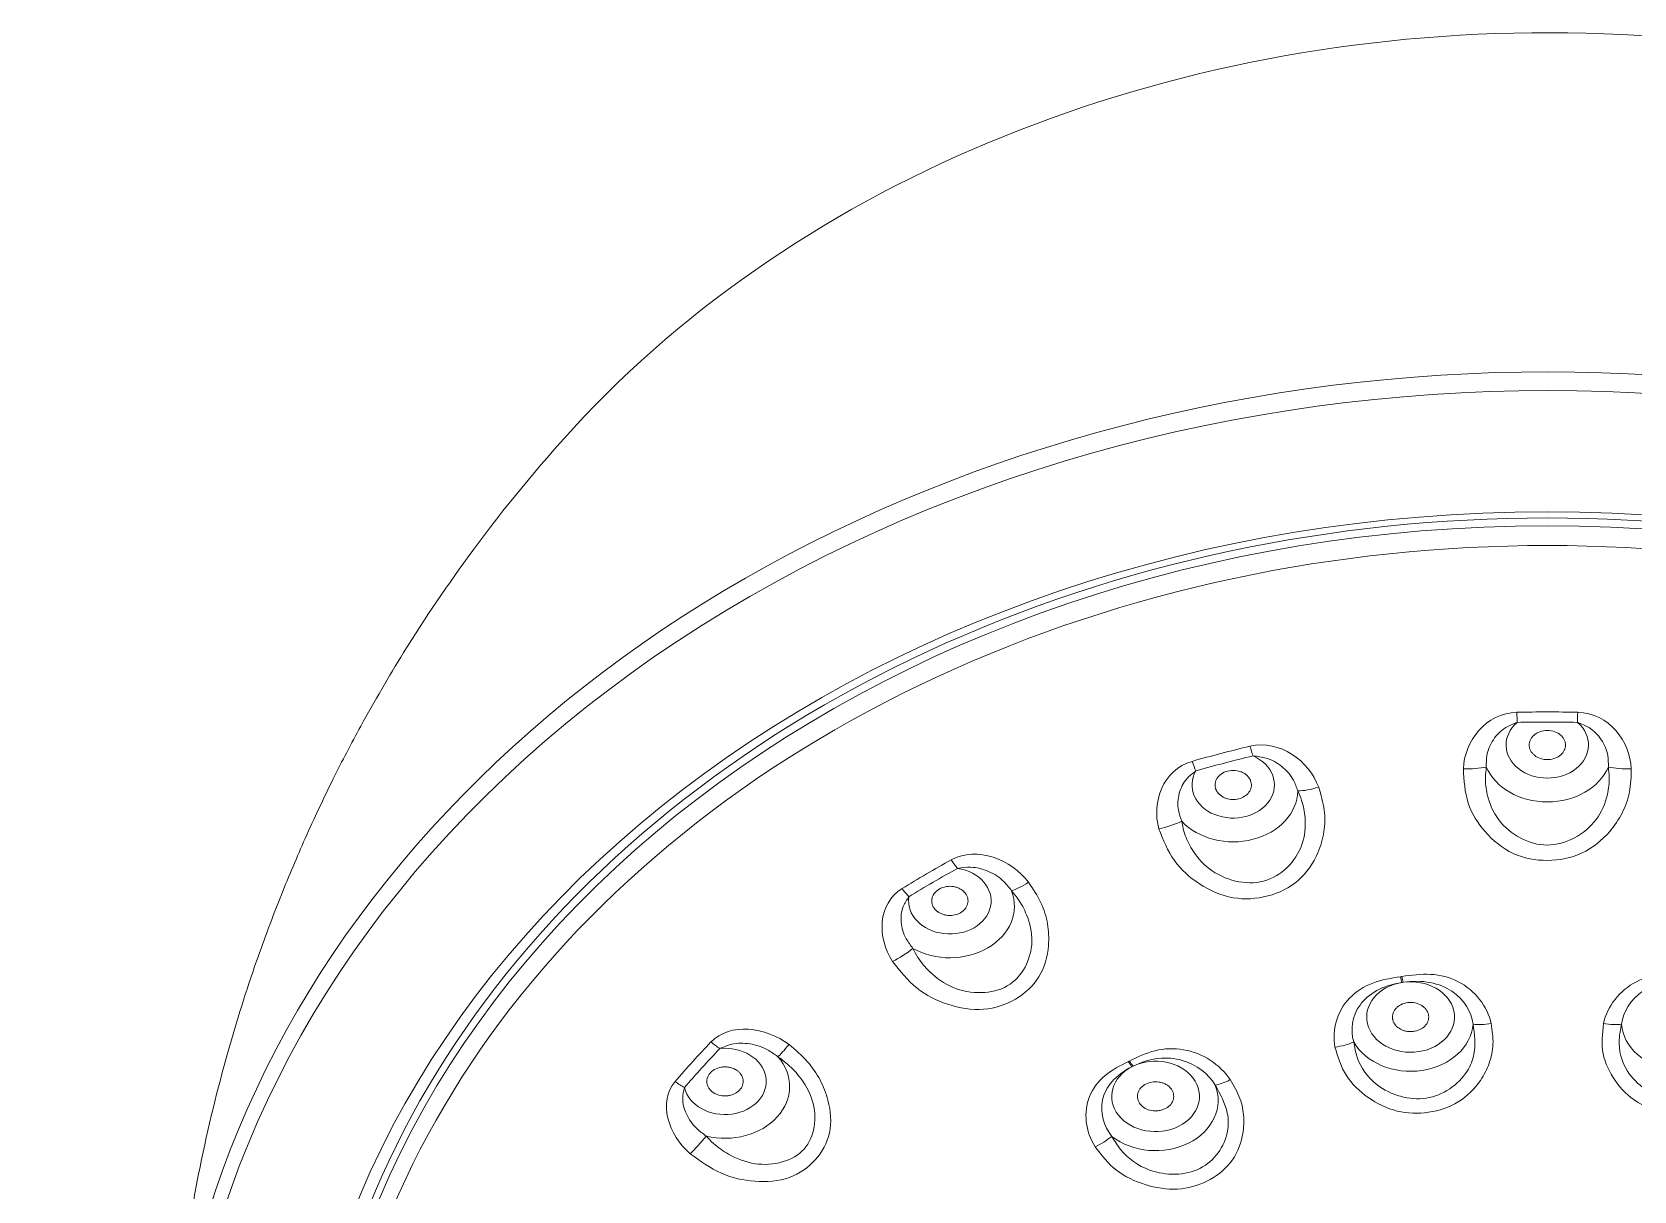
# Model space of a CAD drawing. Extents: x 4791 to 7950, y -233 to 2082.
# Drawn here: x 5922.34 to 5966.47, y 1199.63 to 1231.55 of the extents above; entities that cross this region are included whole.
import ezdxf

# ---------------------------------------------------------------- set-up
doc = ezdxf.new("R2010")
doc.units = 0
doc.header["$LTSCALE"] = 1.7
doc.header["$MEASUREMENT"] = 0
doc.layers.add('1', color=7, linetype='CONTINUOUS', true_color=0xffffff)

msp = doc.modelspace()

# ---------------------------------------------------------------- linework, layer by layer
at = {"layer": '1', "color": 7, "linetype": 'Continuous', "lineweight": 18}
for centre, major_axis, ratio, start_param, end_param in [((5964.082, 1204.797), (33.305, 0), 0.802817, 0.629961, 2.507366), ((5964.082, 1191.685), (-37.999, 0), 0.802817, 2.426765, 7.349349), ((5964.082, 1190.784), (34.11, 0), 0.802817, 0, 3.141593), ((5964.082, 1190.7), (-33.944, 0), 0.802817, 3.141593, 6.283185), ((5963.253, 1213.133), (0.023, -1), 0.017167, 5.037093, 5.350981), ((5964.911, 1213.133), (0.023, 1), 0.017167, 4.073797, 4.387685), ((5955.978, 1212.208), (-0.229, 0.973), 0.16784, 1.876062, 2.18995), ((5954.402, 1211.797), (0.276, -0.961), 0.200494, 5.008835, 5.322723), ((5947.838, 1209.112), (-0.481, 0.877), 0.336418, 1.80694, 2.120828), ((5946.497, 1208.33), (0.527, -0.85), 0.364196, 4.930058, 5.243946), ((5960.075, 1205.849), (-0.119, 0.791), 0.110058, 1.966896, 2.201311), ((5960.112, 1205.854), (0.118, -0.791), 0.109054, 5.108641, 5.343056), ((5941.289, 1204.149), (-0.721, 0.693), 0.472065, 1.68279, 1.996679), ((5952.638, 1203.53), (-0.357, 0.716), 0.314306, 1.899349, 2.133764), ((5952.67, 1203.546), (0.356, -0.717), 0.313438, 5.041421, 5.275836), ((5940.314, 1203.072), (0.761, -0.648), 0.492247, 4.795318, 5.109207)]:
    msp.add_ellipse(centre, major_axis=major_axis, ratio=ratio, start_param=start_param, end_param=end_param, dxfattribs=at)
at = {"layer": '1', "color": 7, "linetype": 'Continuous', "lineweight": 13}
for centre, major_axis, ratio, start_param, end_param in [((5964.082, 1191.41), (37.699, 0), 0.802817, 5.785835, 9.921285), ((5964.082, 1190.416), (33.622, 0), 0.802817, 0, 3.141593), ((5964.082, 1189.464), (-29.098, 0), 0.802817, 4.683592, 4.741186), ((5964.082, 1211.914), (1.136, 0), 0.802817, 2.388638, 7.03614), ((5964.082, 1189.435), (28.789, 0), 0.802817, 1.541999, 1.599594), ((5964.082, 1189.464), (-29.098, 0), 0.802817, 4.997751, 5.055346), ((5955.43, 1210.813), (1.136, 0), 0.802817, 2.702797, 7.350299), ((5964.082, 1189.435), (28.789, 0), 0.802817, 1.856158, 1.913753), ((5961.794, 1211.596), (-0.999, 0.039), 0.336565, 1.559227, 2.237256), ((5964.082, 1211.774), (-1.779, 0), 0.802817, 0.332697, 2.808896), ((5966.371, 1211.596), (-0.999, -0.039), 0.336565, 0.904337, 1.582365), ((5955.43, 1210.674), (-1.779, 0), 0.802817, 0.646856, 3.123055), ((5957.851, 1211.095), (-0.938, -0.346), 0.301971, 0.71096, 1.388989), ((5953.498, 1209.959), (-0.961, -0.275), 0.315359, 1.363012, 2.041041), ((5964.082, 1189.464), (-29.098, 0), 0.802817, 5.31191, 5.369505), ((5947.624, 1207.62), (1.136, 0), 0.802817, 3.016957, 7.664458), ((5964.082, 1189.435), (28.789, 0), 0.802817, 2.170317, 2.227912), ((5947.624, 1207.481), (-1.779, 0), 0.802817, 0.961015, 3.437215), ((5949.941, 1208.504), (-0.796, -0.606), 0.214964, 0.541462, 1.219491), ((5946.238, 1206.344), (-0.836, -0.549), 0.240428, 1.186231, 1.86426), ((5960.316, 1204.421), (1.209, 0), 0.802817, 1.770981, 8.023396), ((5964.082, 1188.256), (21.895, 0), 0.802817, 1.754739, 1.756453), ((5964.082, 1188.243), (21.709, 0), 0.802817, 1.754739, 1.756453), ((5960.316, 1204.309), (-1.723, 0), 0.802817, 0.428993, 3.082198), ((5962.549, 1204.568), (-0.781, -0.172), 0.399325, 0.76927, 1.466134), ((5965.616, 1204.568), (-0.781, 0.172), 0.399325, 1.675459, 2.372322), ((5967.849, 1204.309), (-1.723, 0), 0.802817, 0.059394, 2.712599), ((5964.082, 1189.464), (-29.098, 0), 0.802817, 5.626069, 5.683664), ((5941.43, 1202.647), (1.136, 0), 0.802817, 3.331116, 7.978618), ((5964.082, 1189.435), (28.789, 0), 0.802817, 2.484477, 2.542072), ((5943.415, 1204.078), (-0.603, -0.798), 0.084061, 0.408157, 1.086186), ((5958.281, 1203.927), (-0.787, -0.141), 0.403366, 1.435709, 2.132572), ((5941.43, 1202.508), (-1.779, 0), 0.802817, 1.275174, 3.751374), ((5953.291, 1202.236), (1.209, 0), 0.802817, 2.140581, 8.392995), ((5964.082, 1188.256), (21.895, 0), 0.802817, 2.124338, 2.126052), ((5964.082, 1188.243), (21.709, 0), 0.802817, 2.124338, 2.126052), ((5953.291, 1202.124), (-1.723, 0), 0.802817, 0.798592, 3.451798), ((5955.421, 1203.038), (-0.663, -0.447), 0.318237, 0.553088, 1.249951), ((5940.724, 1201.105), (-0.653, -0.758), 0.119109, 1.043555, 1.721584), ((5951.73, 1201.203), (-0.679, -0.422), 0.329815, 1.215397, 1.91226)]:
    msp.add_ellipse(centre, major_axis=major_axis, ratio=ratio, start_param=start_param, end_param=end_param, dxfattribs=at)
at = {"layer": '1', "color": 7, "linetype": 'Continuous', "lineweight": 18}
msp.add_ellipse((5964.082, 1190.624), major_axis=(-34.52, 0), ratio=0.802817, dxfattribs=at)
for points, knots in [([(5937.265, 1220.652), (5936.279, 1219.576), (5934.638, 1217.583), (5932.737, 1214.777), (5931.496, 1212.647), (5930.602, 1210.933), (5929.872, 1209.384), (5929.165, 1207.71), (5928.437, 1205.764), (5927.652, 1203.275), (5926.878, 1200.091), (5926.266, 1196.201), (5926.096, 1193.377), (5926.084, 1191.852)], [0, 0, 0, 0, 0.139485, 0.246889, 0.321011, 0.372605, 0.430069, 0.483497, 0.54515, 0.627373, 0.731095, 0.855672, 1, 1, 1, 1]), ([(5963.253, 1212.537), (5963.144, 1212.495), (5962.88, 1212.392), (5962.568, 1212.071), (5962.401, 1211.676), (5962.401, 1211.412), (5962.401, 1211.308)], [0, 0, 0, 0, 0.208279, 0.500324, 0.801781, 1, 1, 1, 1]), ([(5964.582, 1211.914), (5964.582, 1211.92), (5964.582, 1211.934), (5964.579, 1211.962), (5964.57, 1212.011), (5964.543, 1212.077), (5964.491, 1212.15), (5964.398, 1212.234), (5964.244, 1212.306), (5964.03, 1212.325), (5963.857, 1212.28), (5963.742, 1212.212), (5963.672, 1212.148), (5963.621, 1212.075), (5963.595, 1212.009), (5963.586, 1211.962), (5963.583, 1211.936), (5963.582, 1211.919), (5963.583, 1211.906), (5963.583, 1211.893), (5963.585, 1211.87), (5963.598, 1211.799), (5963.64, 1211.716), (5963.716, 1211.637), (5963.807, 1211.572), (5963.944, 1211.519), (5964.127, 1211.505), (5964.308, 1211.545), (5964.459, 1211.635), (5964.543, 1211.743), (5964.576, 1211.836), (5964.582, 1211.886), (5964.582, 1211.91), (5964.582, 1211.914)], [0, 0, 0, 0, 0.007812, 0.015625, 0.03125, 0.0625, 0.09375, 0.125, 0.1875, 0.25, 0.3125, 0.34375, 0.375, 0.40625, 0.4375, 0.453125, 0.460938, 0.46875, 0.472656, 0.476562, 0.484375, 0.5, 0.5625, 0.59375, 0.625, 0.6875, 0.75, 0.8125, 0.875, 0.9375, 0.96875, 0.996094, 1, 1, 1, 1]), ([(5965.764, 1211.308), (5965.764, 1211.413), (5965.764, 1211.677), (5965.596, 1212.071), (5965.285, 1212.392), (5965.022, 1212.494), (5964.911, 1212.537)], [0, 0, 0, 0, 0.200427, 0.49953, 0.790892, 1, 1, 1, 1]), ([(5957.208, 1210.647), (5957.173, 1210.749), (5957.086, 1211.001), (5956.794, 1211.337), (5956.388, 1211.567), (5956.099, 1211.599), (5955.978, 1211.612)], [0, 0, 0, 0, 0.200427, 0.49953, 0.790892, 1, 1, 1, 1]), ([(5954.402, 1211.201), (5954.313, 1211.133), (5954.1, 1210.97), (5953.914, 1210.586), (5953.888, 1210.166), (5953.976, 1209.913), (5954.01, 1209.813)], [0, 0, 0, 0, 0.208279, 0.500324, 0.801781, 1, 1, 1, 1]), ([(5955.905, 1210.938), (5955.903, 1210.944), (5955.897, 1210.957), (5955.884, 1210.983), (5955.856, 1211.027), (5955.805, 1211.083), (5955.727, 1211.14), (5955.607, 1211.196), (5955.433, 1211.227), (5955.221, 1211.192), (5955.074, 1211.106), (5954.992, 1211.012), (5954.949, 1210.934), (5954.929, 1210.852), (5954.929, 1210.783), (5954.939, 1210.736), (5954.946, 1210.71), (5954.952, 1210.695), (5954.957, 1210.682), (5954.963, 1210.67), (5954.974, 1210.648), (5955.013, 1210.584), (5955.085, 1210.515), (5955.187, 1210.46), (5955.299, 1210.421), (5955.45, 1210.404), (5955.63, 1210.435), (5955.786, 1210.518), (5955.895, 1210.642), (5955.933, 1210.765), (5955.929, 1210.862), (5955.916, 1210.911), (5955.907, 1210.934), (5955.905, 1210.938)], [0, 0, 0, 0, 0.007812, 0.015625, 0.03125, 0.0625, 0.09375, 0.125, 0.1875, 0.25, 0.3125, 0.34375, 0.375, 0.40625, 0.4375, 0.453125, 0.460938, 0.46875, 0.472656, 0.476562, 0.484375, 0.5, 0.5625, 0.59375, 0.625, 0.6875, 0.75, 0.8125, 0.875, 0.9375, 0.96875, 0.996094, 1, 1, 1, 1]), ([(5949.326, 1207.897), (5949.259, 1207.985), (5949.093, 1208.206), (5948.705, 1208.455), (5948.243, 1208.574), (5947.958, 1208.533), (5947.838, 1208.516)], [0, 0, 0, 0, 0.200427, 0.49953, 0.790892, 1, 1, 1, 1]), ([(5948.029, 1207.857), (5948.024, 1207.862), (5948.013, 1207.873), (5947.991, 1207.894), (5947.948, 1207.929), (5947.877, 1207.97), (5947.782, 1208.004), (5947.645, 1208.028), (5947.468, 1208.014), (5947.281, 1207.928), (5947.174, 1207.81), (5947.131, 1207.701), (5947.121, 1207.616), (5947.133, 1207.533), (5947.16, 1207.467), (5947.187, 1207.425), (5947.204, 1207.403), (5947.216, 1207.389), (5947.226, 1207.378), (5947.236, 1207.368), (5947.254, 1207.35), (5947.316, 1207.299), (5947.411, 1207.251), (5947.53, 1207.224), (5947.651, 1207.214), (5947.802, 1207.236), (5947.96, 1207.311), (5948.077, 1207.428), (5948.133, 1207.573), (5948.122, 1207.7), (5948.08, 1207.791), (5948.049, 1207.834), (5948.031, 1207.854), (5948.029, 1207.857)], [0, 0, 0, 0, 0.007812, 0.015625, 0.03125, 0.0625, 0.09375, 0.125, 0.1875, 0.25, 0.3125, 0.34375, 0.375, 0.40625, 0.4375, 0.453125, 0.460938, 0.46875, 0.472656, 0.476562, 0.484375, 0.5, 0.5625, 0.59375, 0.625, 0.6875, 0.75, 0.8125, 0.875, 0.9375, 0.96875, 0.996094, 1, 1, 1, 1]), ([(5946.497, 1207.734), (5946.438, 1207.647), (5946.297, 1207.439), (5946.255, 1207.026), (5946.373, 1206.618), (5946.54, 1206.398), (5946.606, 1206.31)], [0, 0, 0, 0, 0.208279, 0.500324, 0.801781, 1, 1, 1, 1]), ([(5960.807, 1204.496), (5960.804, 1204.509), (5960.796, 1204.535), (5960.773, 1204.586), (5960.733, 1204.647), (5960.667, 1204.71), (5960.56, 1204.778), (5960.398, 1204.828), (5960.188, 1204.821), (5960.029, 1204.758), (5959.93, 1204.68), (5959.872, 1204.611), (5959.833, 1204.535), (5959.814, 1204.455), (5959.815, 1204.394), (5959.822, 1204.355), (5959.828, 1204.329), (5959.852, 1204.259), (5959.923, 1204.157), (5960.046, 1204.076), (5960.161, 1204.037), (5960.252, 1204.02), (5960.345, 1204.018), (5960.468, 1204.033), (5960.613, 1204.086), (5960.746, 1204.198), (5960.806, 1204.318), (5960.817, 1204.406), (5960.814, 1204.458), (5960.81, 1204.484), (5960.807, 1204.496)], [0, 0, 0, 0, 0.015625, 0.03125, 0.0625, 0.09375, 0.125, 0.1875, 0.25, 0.3125, 0.34375, 0.375, 0.40625, 0.4375, 0.46875, 0.476562, 0.484375, 0.5, 0.5625, 0.625, 0.65625, 0.6875, 0.71875, 0.75, 0.8125, 0.875, 0.9375, 0.96875, 0.984375, 1, 1, 1, 1]), ([(5942.888, 1203.326), (5942.796, 1203.394), (5942.567, 1203.564), (5942.121, 1203.707), (5941.649, 1203.708), (5941.395, 1203.598), (5941.289, 1203.552)], [0, 0, 0, 0, 0.200427, 0.49953, 0.790892, 1, 1, 1, 1]), ([(5941.724, 1202.972), (5941.717, 1202.976), (5941.702, 1202.984), (5941.673, 1202.999), (5941.618, 1203.021), (5941.536, 1203.043), (5941.432, 1203.052), (5941.293, 1203.04), (5941.13, 1202.983), (5940.984, 1202.855), (5940.928, 1202.716), (5940.93, 1202.602), (5940.952, 1202.519), (5940.996, 1202.442), (5941.047, 1202.387), (5941.089, 1202.353), (5941.114, 1202.336), (5941.13, 1202.326), (5941.144, 1202.318), (5941.157, 1202.311), (5941.182, 1202.299), (5941.261, 1202.265), (5941.369, 1202.244), (5941.493, 1202.247), (5941.612, 1202.268), (5941.746, 1202.326), (5941.868, 1202.436), (5941.934, 1202.577), (5941.932, 1202.728), (5941.872, 1202.846), (5941.798, 1202.922), (5941.752, 1202.956), (5941.727, 1202.97), (5941.724, 1202.972)], [0, 0, 0, 0, 0.007812, 0.015625, 0.03125, 0.0625, 0.09375, 0.125, 0.1875, 0.25, 0.3125, 0.34375, 0.375, 0.40625, 0.4375, 0.453125, 0.460938, 0.46875, 0.472656, 0.476562, 0.484375, 0.5, 0.5625, 0.59375, 0.625, 0.6875, 0.75, 0.8125, 0.875, 0.9375, 0.96875, 0.996094, 1, 1, 1, 1]), ([(5953.714, 1202.449), (5953.706, 1202.46), (5953.687, 1202.482), (5953.643, 1202.523), (5953.578, 1202.568), (5953.488, 1202.607), (5953.358, 1202.64), (5953.184, 1202.64), (5952.991, 1202.572), (5952.872, 1202.467), (5952.814, 1202.366), (5952.791, 1202.285), (5952.789, 1202.202), (5952.808, 1202.122), (5952.836, 1202.066), (5952.86, 1202.031), (5952.878, 1202.009), (5952.931, 1201.951), (5953.043, 1201.876), (5953.195, 1201.836), (5953.319, 1201.833), (5953.411, 1201.844), (5953.499, 1201.869), (5953.608, 1201.918), (5953.719, 1202.01), (5953.792, 1202.153), (5953.794, 1202.282), (5953.765, 1202.368), (5953.739, 1202.415), (5953.723, 1202.438), (5953.714, 1202.449)], [0, 0, 0, 0, 0.015625, 0.03125, 0.0625, 0.09375, 0.125, 0.1875, 0.25, 0.3125, 0.34375, 0.375, 0.40625, 0.4375, 0.46875, 0.476562, 0.484375, 0.5, 0.5625, 0.625, 0.65625, 0.6875, 0.71875, 0.75, 0.8125, 0.875, 0.9375, 0.96875, 0.984375, 1, 1, 1, 1]), ([(5940.314, 1202.476), (5940.291, 1202.379), (5940.235, 1202.146), (5940.341, 1201.74), (5940.592, 1201.379), (5940.821, 1201.209), (5940.912, 1201.142)], [0, 0, 0, 0, 0.208279, 0.500324, 0.801781, 1, 1, 1, 1])]:
    msp.add_open_spline(points, degree=3, knots=knots, dxfattribs=at)
at = {"layer": '1', "color": 7, "linetype": 'Continuous', "lineweight": 13}
for points in [[(5963.245, 1212.814), (5962.385, 1212.794), (5961.798, 1212.013), (5961.769, 1211.26)], [(5966.396, 1211.26), (5966.367, 1212.011), (5965.784, 1212.794), (5964.92, 1212.814)], [(5957.784, 1210.753), (5957.521, 1211.467), (5956.72, 1212.074), (5955.891, 1211.879)], [(5954.298, 1211.463), (5953.488, 1211.231), (5953.175, 1210.336), (5953.384, 1209.605)], [(5949.789, 1208.135), (5949.318, 1208.755), (5948.377, 1209.141), (5947.664, 1208.75)], [(5946.309, 1207.959), (5945.628, 1207.538), (5945.62, 1206.601), (5946.046, 1205.952)], [(5943.193, 1203.662), (5942.559, 1204.141), (5941.572, 1204.282), (5941.044, 1203.733)], [(5940.059, 1202.645), (5939.574, 1202.075), (5939.872, 1201.175), (5940.474, 1200.656)]]:
    msp.add_open_spline(points, degree=3, dxfattribs=at)
for points, knots in [([(5966.396, 1211.26), (5966.39, 1211.043), (5966.38, 1210.623), (5966.166, 1210.029), (5965.754, 1209.423), (5965.078, 1208.865), (5964.088, 1208.672), (5963.093, 1208.861), (5962.337, 1209.484), (5961.823, 1210.312), (5961.787, 1210.938), (5961.769, 1211.26)], [0, 0, 0, 0, 0.087456, 0.169153, 0.25014, 0.377375, 0.499739, 0.622279, 0.749894, 0.871256, 1, 1, 1, 1]), ([(5962.401, 1211.308), (5962.391, 1211.215), (5962.362, 1210.961), (5962.424, 1210.453), (5962.777, 1209.605), (5963.574, 1209.157), (5964.593, 1209.157), (5965.389, 1209.607), (5965.742, 1210.455), (5965.803, 1210.963), (5965.774, 1211.216), (5965.764, 1211.308)], [0, 0, 0, 0, 0.046355, 0.127416, 0.254336, 0.50001, 0.500136, 0.746142, 0.872777, 0.954138, 1, 1, 1, 1]), ([(5957.784, 1210.753), (5957.847, 1210.544), (5957.969, 1210.138), (5957.952, 1209.514), (5957.752, 1208.831), (5957.284, 1208.127), (5956.403, 1207.696), (5955.398, 1207.631), (5954.483, 1208.041), (5953.733, 1208.709), (5953.503, 1209.301), (5953.384, 1209.605)], [0, 0, 0, 0, 0.087456, 0.169153, 0.25014, 0.377375, 0.499739, 0.622279, 0.749894, 0.871256, 1, 1, 1, 1]), ([(5954.01, 1209.813), (5954.028, 1209.722), (5954.076, 1209.47), (5954.288, 1208.997), (5954.882, 1208.269), (5955.778, 1208.036), (5956.747, 1208.289), (5957.366, 1208.919), (5957.443, 1209.822), (5957.348, 1210.325), (5957.245, 1210.562), (5957.208, 1210.647)], [0, 0, 0, 0, 0.046355, 0.127416, 0.254336, 0.50001, 0.500136, 0.746142, 0.872777, 0.954138, 1, 1, 1, 1]), ([(5949.789, 1208.135), (5949.915, 1207.949), (5950.157, 1207.59), (5950.339, 1206.987), (5950.369, 1206.282), (5950.156, 1205.492), (5949.471, 1204.862), (5948.553, 1204.552), (5947.568, 1204.721), (5946.656, 1205.178), (5946.254, 1205.689), (5946.046, 1205.952)], [0, 0, 0, 0, 0.087456, 0.169153, 0.25014, 0.377375, 0.499739, 0.622279, 0.749894, 0.871256, 1, 1, 1, 1]), ([(5946.606, 1206.31), (5946.65, 1206.227), (5946.77, 1205.997), (5947.112, 1205.593), (5947.887, 1205.04), (5948.795, 1205.036), (5949.619, 1205.517), (5950, 1206.274), (5949.795, 1207.161), (5949.553, 1207.621), (5949.386, 1207.824), (5949.326, 1207.897)], [0, 0, 0, 0, 0.046355, 0.127416, 0.254336, 0.50001, 0.500136, 0.746142, 0.872777, 0.954138, 1, 1, 1, 1]), ([(5962.536, 1204.24), (5962.431, 1204.716), (5962.097, 1205.154), (5961.396, 1205.512), (5961.133, 1205.581), (5960.6, 1205.613), (5960.339, 1205.576), (5960.078, 1205.537)], [0, 0, 0, 0, 0.5, 0.5, 0.75, 0.75, 1, 1, 1, 1]), ([(5968.087, 1205.537), (5967.829, 1205.575), (5967.562, 1205.613), (5967.03, 1205.58), (5966.767, 1205.511), (5966.07, 1205.155), (5965.734, 1204.715), (5965.629, 1204.24)], [0, 0, 0, 0, 0.25, 0.25, 0.5, 0.5, 1, 1, 1, 1]), ([(5960.041, 1205.531), (5959.783, 1205.492), (5959.517, 1205.45), (5959.029, 1205.264), (5958.808, 1205.122), (5958.291, 1204.584), (5958.146, 1204.072), (5958.231, 1203.594)], [0, 0, 0, 0, 0.25, 0.25, 0.5, 0.5, 1, 1, 1, 1]), ([(5958.749, 1203.734), (5958.651, 1204.068), (5958.701, 1204.445), (5959.034, 1204.905), (5959.188, 1205.042), (5959.577, 1205.256), (5959.816, 1205.331), (5960.075, 1205.372)], [0, 0, 0, 0, 0.5, 0.5, 0.75, 0.75, 1, 1, 1, 1]), ([(5960.112, 1205.377), (5960.375, 1205.415), (5960.626, 1205.414), (5961.083, 1205.327), (5961.285, 1205.244), (5961.792, 1204.907), (5961.992, 1204.57), (5962.036, 1204.227)], [0, 0, 0, 0, 0.25, 0.25, 0.5, 0.5, 1, 1, 1, 1]), ([(5966.129, 1204.227), (5966.173, 1204.569), (5966.375, 1204.908), (5966.878, 1205.243), (5967.08, 1205.327), (5967.537, 1205.413), (5967.793, 1205.414), (5968.053, 1205.377)], [0, 0, 0, 0, 0.5, 0.5, 0.75, 0.75, 1, 1, 1, 1]), ([(5962.536, 1204.24), (5962.564, 1204.05), (5962.618, 1203.685), (5962.505, 1203.144), (5962.212, 1202.58), (5961.674, 1202.031), (5960.827, 1201.749), (5959.919, 1201.771), (5959.124, 1202.173), (5958.473, 1202.784), (5958.313, 1203.321), (5958.231, 1203.594)], [0, 0, 0, 0, 0.087607, 0.169371, 0.250856, 0.377447, 0.501128, 0.621802, 0.747777, 0.872041, 1, 1, 1, 1]), ([(5958.749, 1203.734), (5958.774, 1203.593), (5958.852, 1203.15), (5959.404, 1202.371), (5960.283, 1202.118), (5961.203, 1202.257), (5961.804, 1202.668), (5962.136, 1203.498), (5962.074, 1203.948), (5962.036, 1204.227)], [0, 0, 0, 0, 0.080562, 0.253207, 0.499831, 0.500495, 0.747529, 0.843295, 1, 1, 1, 1]), ([(5969.934, 1203.594), (5969.887, 1203.407), (5969.796, 1203.047), (5969.479, 1202.571), (5968.984, 1202.125), (5968.264, 1201.765), (5967.357, 1201.746), (5966.51, 1202.031), (5965.919, 1202.642), (5965.543, 1203.407), (5965.6, 1203.959), (5965.629, 1204.24)], [0, 0, 0, 0, 0.087607, 0.169371, 0.250856, 0.377447, 0.501128, 0.621802, 0.747777, 0.872041, 1, 1, 1, 1]), ([(5966.129, 1204.227), (5966.1, 1204.087), (5966.008, 1203.646), (5966.234, 1202.751), (5966.966, 1202.255), (5967.886, 1202.118), (5968.61, 1202.33), (5969.237, 1203.017), (5969.347, 1203.459), (5969.416, 1203.734)], [0, 0, 0, 0, 0.080562, 0.253207, 0.499831, 0.500495, 0.747529, 0.843295, 1, 1, 1, 1]), ([(5943.193, 1203.662), (5943.369, 1203.514), (5943.708, 1203.229), (5944.071, 1202.695), (5944.328, 1202.027), (5944.391, 1201.217), (5943.968, 1200.446), (5943.228, 1199.926), (5942.269, 1199.847), (5941.285, 1200.063), (5940.75, 1200.455), (5940.474, 1200.656)], [0, 0, 0, 0, 0.087456, 0.169153, 0.25014, 0.377375, 0.499739, 0.622279, 0.749894, 0.871256, 1, 1, 1, 1]), ([(5955.347, 1202.696), (5955.065, 1203.115), (5954.587, 1203.431), (5953.8, 1203.566), (5953.53, 1203.555), (5953.025, 1203.431), (5952.798, 1203.321), (5952.572, 1203.209)], [0, 0, 0, 0, 0.5, 0.5, 0.75, 0.75, 1, 1, 1, 1]), ([(5940.912, 1201.142), (5940.978, 1201.072), (5941.158, 1200.881), (5941.596, 1200.576), (5942.478, 1200.234), (5943.308, 1200.451), (5943.907, 1201.113), (5944.013, 1201.932), (5943.545, 1202.733), (5943.18, 1203.116), (5942.965, 1203.27), (5942.888, 1203.326)], [0, 0, 0, 0, 0.046355, 0.127416, 0.254336, 0.50001, 0.500136, 0.746142, 0.872777, 0.954138, 1, 1, 1, 1]), ([(5952.541, 1203.193), (5952.317, 1203.082), (5952.089, 1202.965), (5951.711, 1202.65), (5951.562, 1202.452), (5951.295, 1201.796), (5951.359, 1201.271), (5951.624, 1200.846)], [0, 0, 0, 0, 0.25, 0.25, 0.5, 0.5, 1, 1, 1, 1]), ([(5952.088, 1201.133), (5951.862, 1201.418), (5951.754, 1201.787), (5951.871, 1202.314), (5951.956, 1202.488), (5952.227, 1202.8), (5952.415, 1202.94), (5952.638, 1203.053)], [0, 0, 0, 0, 0.5, 0.5, 0.75, 0.75, 1, 1, 1, 1]), ([(5952.67, 1203.069), (5952.898, 1203.18), (5953.133, 1203.252), (5953.595, 1203.303), (5953.818, 1203.284), (5954.428, 1203.115), (5954.751, 1202.856), (5954.931, 1202.546)], [0, 0, 0, 0, 0.25, 0.25, 0.5, 0.5, 1, 1, 1, 1]), ([(5955.347, 1202.696), (5955.446, 1202.526), (5955.639, 1202.198), (5955.744, 1201.656), (5955.692, 1201.04), (5955.409, 1200.368), (5954.737, 1199.858), (5953.89, 1199.616), (5953, 1199.766), (5952.161, 1200.153), (5951.805, 1200.613), (5951.624, 1200.846)], [0, 0, 0, 0, 0.087607, 0.169371, 0.250856, 0.377447, 0.501128, 0.621802, 0.747777, 0.872041, 1, 1, 1, 1]), ([(5952.088, 1201.133), (5952.164, 1201.008), (5952.403, 1200.613), (5953.206, 1200.037), (5954.113, 1200.052), (5954.908, 1200.448), (5955.306, 1201.009), (5955.298, 1201.888), (5955.072, 1202.294), (5954.931, 1202.546)], [0, 0, 0, 0, 0.080562, 0.253207, 0.499831, 0.500495, 0.747529, 0.843295, 1, 1, 1, 1])]:
    msp.add_open_spline(points, degree=3, knots=knots, dxfattribs=at)

doc.saveas('drawing.dxf')
